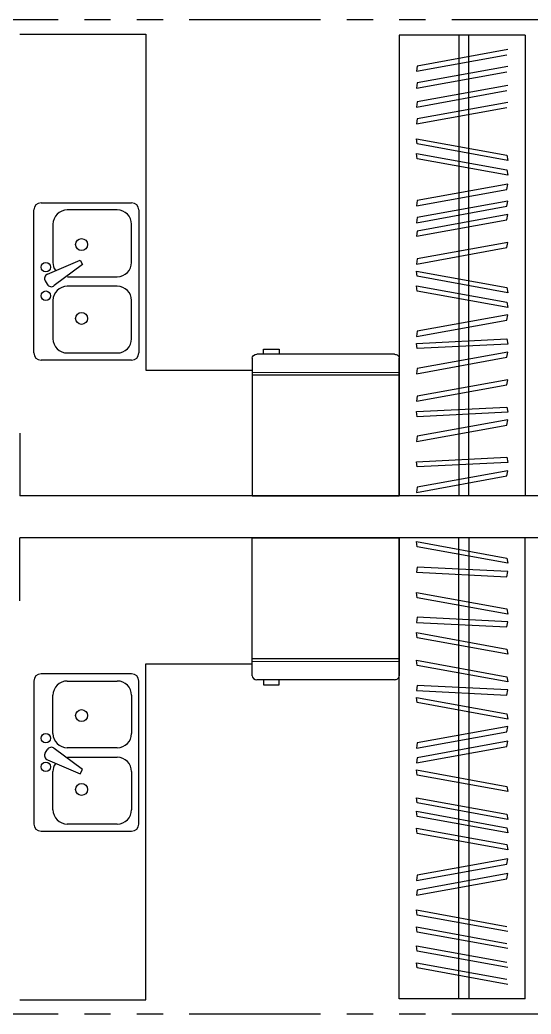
# Model space of a CAD drawing. Extents: x -41969 to 449372, y 65390 to 759577.
# Drawn here: x 342355 to 344790, y 728264 to 733000 of the extents above; entities that cross this region are included whole.
import ezdxf

# ---------------------------------------------------------------- set-up
doc = ezdxf.new("R2010")
doc.units = 0
doc.header["$LTSCALE"] = 1000
doc.header["$MEASUREMENT"] = 0
doc.linetypes.add('PHANTOM2', pattern=[1.25, 0.625, -0.125, 0.125, -0.125, 0.125, -0.125])
for name, color, linetype in [('WALL', 7, 'Continuous'), ('WIRE-照明', 120, 'Continuous'), ('装修家具', 8, 'Continuous')]:
    doc.layers.add(name, color=color, linetype=linetype)
doc.styles.add('DIM_FONT', font='SIMPLEX', dxfattribs={"width": 0.7, "bigfont": 'GBCBIG'})
doc.styles.get("Standard").update_dxf_attribs({"font": 'gbenor.shx', "bigfont": 'gbcbig.shx'})

# ---------------------------------------------------------------- blocks, each defined once
blk = doc.blocks.new('A$C65FF3140')
at = {"color": 8}
for p, q in [((5450, 12700.1), (6050, 12700.1)), ((6050, 12700.1), (6050, 11100)), ((7856.7, 12695), (7256.7, 12695)), ((7256.7, 12695), (7256.7, 10500)), ((7856.7, 12695), (7256.7, 12695)), ((7540.2, 12695), (7540.2, 10500)), ((7588.4, 10500), (7588.4, 12695)), ((7856.7, 12695), (7856.7, 10500)), ((7338.5, 12523.2), (7769.9, 12601.6)), ((7338.5, 12523.2), (7769.9, 12601.6)), ((7773.6, 12626.2), (7342.2, 12547.9)), ((7773.6, 12626.2), (7342.2, 12547.9)), ((7342.2, 12547.9), (7338.5, 12523.2)), ((7342.2, 12547.9), (7338.5, 12523.2)), ((7338.5, 12442.7), (7769.9, 12521)), ((7338.5, 12442.7), (7769.9, 12521)), ((7773.6, 12545.7), (7342.2, 12467.3)), ((7773.6, 12545.7), (7342.2, 12467.3)), ((7342.2, 12467.3), (7338.5, 12442.7)), ((7342.2, 12467.3), (7338.5, 12442.7)), ((7773.6, 12455.3), (7342.2, 12377)), ((7773.6, 12455.3), (7342.2, 12377)), ((7338.5, 12352.3), (7769.9, 12430.7)), ((7338.5, 12352.3), (7769.9, 12430.7)), ((7342.2, 12377), (7338.5, 12352.3)), ((7342.2, 12377), (7338.5, 12352.3)), ((7773.6, 12374.8), (7342.2, 12296.4)), ((7773.6, 12374.8), (7342.2, 12296.4)), ((7338.5, 12271.8), (7769.9, 12350.1)), ((7338.5, 12271.8), (7769.9, 12350.1)), ((7342.2, 12296.4), (7338.5, 12271.8)), ((7342.2, 12296.4), (7338.5, 12271.8)), ((7338.5, 12201.5), (7769.9, 12123.2)), ((7342.2, 12176.9), (7338.5, 12201.5)), ((7338.5, 12201.5), (7769.9, 12123.2)), ((7342.2, 12176.9), (7338.5, 12201.5)), ((7773.6, 12098.5), (7342.2, 12176.9)), ((7773.6, 12098.5), (7342.2, 12176.9)), ((7338.5, 12131.3), (7769.9, 12052.9)), ((7342.2, 12106.6), (7338.5, 12131.3)), ((7338.5, 12131.3), (7769.9, 12052.9)), ((7342.2, 12106.6), (7338.5, 12131.3)), ((7769.9, 12123.2), (7773.6, 12098.5)), ((7769.9, 12123.2), (7773.6, 12098.5)), ((7773.6, 12028.3), (7342.2, 12106.6)), ((7773.6, 12028.3), (7342.2, 12106.6)), ((7769.9, 12052.9), (7773.6, 12028.3)), ((7769.9, 12052.9), (7773.6, 12028.3)), ((7773.6, 11985.3), (7342.2, 11906.9)), ((7773.6, 11985.3), (7342.2, 11906.9)), ((7769.9, 11960.6), (7773.6, 11985.3)), ((7769.9, 11960.6), (7773.6, 11985.3)), ((7338.5, 11882.3), (7769.9, 11960.6)), ((7338.5, 11882.3), (7769.9, 11960.6)), ((7342.2, 11906.9), (7338.5, 11882.3)), ((7342.2, 11906.9), (7338.5, 11882.3)), ((7773.6, 11904.7), (7342.2, 11826.4)), ((7773.6, 11904.7), (7342.2, 11826.4)), ((7769.9, 11880.1), (7773.6, 11904.7)), ((7769.9, 11880.1), (7773.6, 11904.7)), ((7338.5, 11801.8), (7769.9, 11880.1)), ((7338.5, 11801.8), (7769.9, 11880.1)), ((7773.6, 11840.3), (7342.2, 11762)), ((7773.6, 11840.3), (7342.2, 11762)), ((7769.9, 11815.7), (7773.6, 11840.3)), ((7769.9, 11815.7), (7773.6, 11840.3)), ((7342.2, 11826.4), (7338.5, 11801.8)), ((7342.2, 11826.4), (7338.5, 11801.8)), ((7338.5, 11737.3), (7769.9, 11815.7)), ((7338.5, 11737.3), (7769.9, 11815.7)), ((7342.2, 11762), (7338.5, 11737.3)), ((7342.2, 11762), (7338.5, 11737.3)), ((7773.6, 11707.8), (7342.2, 11629.5)), ((7773.6, 11707.8), (7342.2, 11629.5)), ((7769.9, 11683.2), (7773.6, 11707.8)), ((7769.9, 11683.2), (7773.6, 11707.8)), ((7338.5, 11604.8), (7769.9, 11683.2)), ((7338.5, 11604.8), (7769.9, 11683.2)), ((7342.2, 11629.5), (7338.5, 11604.8)), ((7342.2, 11629.5), (7338.5, 11604.8)), ((7338.5, 11571.2), (7769.9, 11492.9)), ((7342.2, 11546.6), (7338.5, 11571.2)), ((7338.5, 11571.2), (7769.9, 11492.9)), ((7342.2, 11546.6), (7338.5, 11571.2)), ((7773.6, 11468.2), (7342.2, 11546.6)), ((7773.6, 11468.2), (7342.2, 11546.6)), ((7338.5, 11501), (7769.9, 11422.6)), ((7342.2, 11476.3), (7338.5, 11501)), ((7338.5, 11501), (7769.9, 11422.6)), ((7342.2, 11476.3), (7338.5, 11501)), ((7773.6, 11398), (7342.2, 11476.3)), ((7773.6, 11398), (7342.2, 11476.3)), ((7769.9, 11492.9), (7773.6, 11468.2)), ((7769.9, 11492.9), (7773.6, 11468.2)), ((7769.9, 11422.6), (7773.6, 11398)), ((7769.9, 11422.6), (7773.6, 11398)), ((7338.5, 11259.7), (7769.9, 11338)), ((7338.5, 11259.7), (7769.9, 11338)), ((7773.6, 11362.7), (7342.2, 11284.3)), ((7773.6, 11362.7), (7342.2, 11284.3)), ((7769.9, 11338), (7773.6, 11362.7)), ((7769.9, 11338), (7773.6, 11362.7)), ((7342.2, 11284.3), (7338.5, 11259.7)), ((7342.2, 11284.3), (7338.5, 11259.7)), ((7338.5, 11226.6), (7769.9, 11248.2)), ((7338.5, 11226.6), (7769.9, 11248.2)), ((7342.2, 11201.9), (7338.5, 11226.6)), ((7342.2, 11201.9), (7338.5, 11226.6)), ((7773.6, 11223.6), (7342.2, 11201.9)), ((7773.6, 11223.6), (7342.2, 11201.9)), ((7769.9, 11248.2), (7773.6, 11223.6)), ((7769.9, 11248.2), (7773.6, 11223.6)), ((6610.2, 11175), (6610.2, 11200)), ((6610.2, 11200), (6685.4, 11200)), ((6685.4, 11200), (6685.4, 11175)), ((7773.6, 11185.3), (7342.2, 11107)), ((7773.6, 11185.3), (7342.2, 11107)), ((7769.9, 11160.7), (7773.6, 11185.3)), ((7769.9, 11160.7), (7773.6, 11185.3)), ((6556.7, 11156.3), (6556.7, 10500)), ((7234.1, 11175), (6579.2, 11175)), ((7256.7, 10500), (7256.7, 11156.3)), ((7338.5, 11082.3), (7769.9, 11160.7)), ((7338.5, 11082.3), (7769.9, 11160.7)), ((6050, 11100), (6556.7, 11100)), ((7342.2, 11107), (7338.5, 11082.3)), ((7342.2, 11107), (7338.5, 11082.3)), ((7256.7, 11075), (6556.7, 11075)), ((7773.6, 11053.9), (7342.2, 10975.5)), ((7773.6, 11053.9), (7342.2, 10975.5)), ((7769.9, 11029.2), (7773.6, 11053.9)), ((7769.9, 11029.2), (7773.6, 11053.9)), ((7338.5, 10950.9), (7769.9, 11029.2)), ((7338.5, 10950.9), (7769.9, 11029.2)), ((7342.2, 10975.5), (7338.5, 10950.9)), ((7342.2, 10975.5), (7338.5, 10950.9)), ((7338.5, 10901.8), (7769.9, 10923.5)), ((7338.5, 10901.8), (7769.9, 10923.5)), ((7342.2, 10877.2), (7338.5, 10901.8)), ((7342.2, 10877.2), (7338.5, 10901.8)), ((7773.6, 10898.8), (7342.2, 10877.2)), ((7773.6, 10898.8), (7342.2, 10877.2)), ((7769.9, 10923.5), (7773.6, 10898.8)), ((7769.9, 10923.5), (7773.6, 10898.8)), ((7773.6, 10862.7), (7342.2, 10784.3)), ((7773.6, 10862.7), (7342.2, 10784.3)), ((7769.9, 10838), (7773.6, 10862.7)), ((7769.9, 10838), (7773.6, 10862.7)), ((7338.5, 10759.7), (7769.9, 10838)), ((7338.5, 10759.7), (7769.9, 10838)), ((7342.2, 10784.3), (7338.5, 10759.7)), ((7342.2, 10784.3), (7338.5, 10759.7)), ((7338.5, 10662.8), (7769.9, 10684.5)), ((7338.5, 10662.8), (7769.9, 10684.5)), ((7342.2, 10638.2), (7338.5, 10662.8)), ((7342.2, 10638.2), (7338.5, 10662.8)), ((7773.6, 10659.8), (7342.2, 10638.2)), ((7773.6, 10659.8), (7342.2, 10638.2)), ((7769.9, 10684.5), (7773.6, 10659.8)), ((7769.9, 10684.5), (7773.6, 10659.8)), ((7773.6, 10619.9), (7342.2, 10541.6)), ((7769.9, 10595.3), (7773.6, 10619.9)), ((7769.9, 10595.3), (7773.6, 10619.9)), ((7338.5, 10516.9), (7769.9, 10595.3)), ((7342.2, 10541.6), (7338.5, 10516.9)), ((6556.7, 10500), (7256.7, 10500)), ((6556.7, 10300), (7256.7, 10300)), ((6556.7, 9643.7), (6556.7, 10300)), ((7256.7, 8104.9), (7256.7, 10300)), ((7256.7, 10300), (7256.7, 9643.7)), ((7338.5, 10283.1), (7769.9, 10204.7)), ((7342.2, 10258.4), (7338.5, 10283.1)), ((7540.2, 8104.9), (7540.2, 10300)), ((7588.4, 10300), (7588.4, 8104.9)), ((7856.7, 8104.9), (7856.7, 10300)), ((7773.6, 10180.1), (7342.2, 10258.4)), ((7769.9, 10204.7), (7773.6, 10180.1)), ((7769.9, 10204.7), (7773.6, 10180.1)), ((7342.2, 10161.8), (7338.5, 10137.2)), ((7342.2, 10161.8), (7338.5, 10137.2)), ((7338.5, 10137.2), (7769.9, 10115.5)), ((7338.5, 10137.2), (7769.9, 10115.5)), ((7773.6, 10140.1), (7342.2, 10161.8)), ((7773.6, 10140.1), (7342.2, 10161.8)), ((7769.9, 10115.5), (7773.6, 10140.1)), ((7769.9, 10115.5), (7773.6, 10140.1)), ((7338.5, 10040.3), (7769.9, 9962)), ((7342.2, 10015.7), (7338.5, 10040.3)), ((7338.5, 10040.3), (7769.9, 9962)), ((7342.2, 10015.7), (7338.5, 10040.3)), ((7773.6, 9937.3), (7342.2, 10015.7)), ((7773.6, 9937.3), (7342.2, 10015.7)), ((7769.9, 9962), (7773.6, 9937.3)), ((7769.9, 9962), (7773.6, 9937.3)), ((7342.2, 9922.8), (7338.5, 9898.2)), ((7342.2, 9922.8), (7338.5, 9898.2)), ((7338.5, 9898.2), (7769.9, 9876.5)), ((7338.5, 9898.2), (7769.9, 9876.5)), ((7773.6, 9901.2), (7342.2, 9922.8)), ((7773.6, 9901.2), (7342.2, 9922.8)), ((7769.9, 9876.5), (7773.6, 9901.2)), ((7769.9, 9876.5), (7773.6, 9901.2)), ((7338.5, 9849.1), (7769.9, 9770.8)), ((7342.2, 9824.5), (7338.5, 9849.1)), ((7338.5, 9849.1), (7769.9, 9770.8)), ((7342.2, 9824.5), (7338.5, 9849.1)), ((7773.6, 9746.1), (7342.2, 9824.5)), ((7773.6, 9746.1), (7342.2, 9824.5)), ((7769.9, 9770.8), (7773.6, 9746.1)), ((7769.9, 9770.8), (7773.6, 9746.1)), ((7256.7, 9725), (6556.7, 9725)), ((7338.5, 9717.7), (7769.9, 9639.3)), ((7342.2, 9693), (7338.5, 9717.7)), ((7338.5, 9717.7), (7769.9, 9639.3)), ((7342.2, 9693), (7338.5, 9717.7)), ((6050, 8099.9), (6050, 9700)), ((6050, 9700), (6556.7, 9700)), ((7773.6, 9614.7), (7342.2, 9693)), ((7773.6, 9614.7), (7342.2, 9693)), ((7234.1, 9625), (6579.2, 9625)), ((6610.2, 9625), (6610.2, 9600)), ((6685.4, 9600), (6685.4, 9625)), ((7769.9, 9639.3), (7773.6, 9614.7)), ((7769.9, 9639.3), (7773.6, 9614.7)), ((6610.2, 9600), (6685.4, 9600)), ((7342.2, 9598.1), (7338.5, 9573.4)), ((7342.2, 9598.1), (7338.5, 9573.4)), ((7338.5, 9573.4), (7769.9, 9551.8)), ((7338.5, 9573.4), (7769.9, 9551.8)), ((7773.6, 9576.4), (7342.2, 9598.1)), ((7773.6, 9576.4), (7342.2, 9598.1)), ((7769.9, 9551.8), (7773.6, 9576.4)), ((7769.9, 9551.8), (7773.6, 9576.4)), ((7338.5, 9540.3), (7769.9, 9462)), ((7342.2, 9515.7), (7338.5, 9540.3)), ((7338.5, 9540.3), (7769.9, 9462)), ((7342.2, 9515.7), (7338.5, 9540.3)), ((7773.6, 9437.3), (7342.2, 9515.7)), ((7773.6, 9437.3), (7342.2, 9515.7)), ((7769.9, 9462), (7773.6, 9437.3)), ((7769.9, 9462), (7773.6, 9437.3)), ((7338.5, 9299), (7769.9, 9377.4)), ((7338.5, 9299), (7769.9, 9377.4)), ((7773.6, 9402), (7342.2, 9323.7)), ((7773.6, 9402), (7342.2, 9323.7)), ((7769.9, 9377.4), (7773.6, 9402)), ((7769.9, 9377.4), (7773.6, 9402)), ((7773.6, 9331.8), (7342.2, 9253.4)), ((7773.6, 9331.8), (7342.2, 9253.4)), ((7769.9, 9307.1), (7773.6, 9331.8)), ((7769.9, 9307.1), (7773.6, 9331.8)), ((7342.2, 9323.7), (7338.5, 9299)), ((7342.2, 9323.7), (7338.5, 9299)), ((7338.5, 9228.8), (7769.9, 9307.1)), ((7338.5, 9228.8), (7769.9, 9307.1)), ((7342.2, 9253.4), (7338.5, 9228.8)), ((7342.2, 9253.4), (7338.5, 9228.8)), ((7338.5, 9195.2), (7769.9, 9116.8)), ((7342.2, 9170.5), (7338.5, 9195.2)), ((7338.5, 9195.2), (7769.9, 9116.8)), ((7342.2, 9170.5), (7338.5, 9195.2)), ((7773.6, 9092.2), (7342.2, 9170.5)), ((7773.6, 9092.2), (7342.2, 9170.5)), ((7769.9, 9116.8), (7773.6, 9092.2)), ((7769.9, 9116.8), (7773.6, 9092.2)), ((7338.5, 9062.7), (7769.9, 8984.3)), ((7342.2, 9038), (7338.5, 9062.7)), ((7338.5, 9062.7), (7769.9, 8984.3)), ((7342.2, 9038), (7338.5, 9062.7)), ((7338.5, 8998.2), (7769.9, 8919.9)), ((7342.2, 8973.6), (7338.5, 8998.2)), ((7338.5, 8998.2), (7769.9, 8919.9)), ((7342.2, 8973.6), (7338.5, 8998.2)), ((7773.6, 8959.7), (7342.2, 9038)), ((7773.6, 8959.7), (7342.2, 9038)), ((7773.6, 8895.2), (7342.2, 8973.6)), ((7773.6, 8895.2), (7342.2, 8973.6)), ((7769.9, 8984.3), (7773.6, 8959.7)), ((7769.9, 8984.3), (7773.6, 8959.7)), ((7338.5, 8917.7), (7769.9, 8839.4)), ((7342.2, 8893.1), (7338.5, 8917.7)), ((7338.5, 8917.7), (7769.9, 8839.4)), ((7342.2, 8893.1), (7338.5, 8917.7)), ((7769.9, 8919.9), (7773.6, 8895.2)), ((7769.9, 8919.9), (7773.6, 8895.2)), ((7773.6, 8814.7), (7342.2, 8893.1)), ((7773.6, 8814.7), (7342.2, 8893.1)), ((7769.9, 8839.4), (7773.6, 8814.7)), ((7769.9, 8839.4), (7773.6, 8814.7)), ((7773.6, 8771.7), (7342.2, 8693.4)), ((7773.6, 8771.7), (7342.2, 8693.4)), ((7769.9, 8747.1), (7773.6, 8771.7)), ((7769.9, 8747.1), (7773.6, 8771.7)), ((7338.5, 8668.7), (7769.9, 8747.1)), ((7338.5, 8668.7), (7769.9, 8747.1)), ((7342.2, 8693.4), (7338.5, 8668.7)), ((7342.2, 8693.4), (7338.5, 8668.7)), ((7338.5, 8598.5), (7769.9, 8676.8)), ((7338.5, 8598.5), (7769.9, 8676.8)), ((7773.6, 8701.5), (7342.2, 8623.1)), ((7773.6, 8701.5), (7342.2, 8623.1)), ((7769.9, 8676.8), (7773.6, 8701.5)), ((7769.9, 8676.8), (7773.6, 8701.5)), ((7342.2, 8623.1), (7338.5, 8598.5)), ((7342.2, 8623.1), (7338.5, 8598.5)), ((7338.5, 8528.2), (7769.9, 8449.9)), ((7342.2, 8503.6), (7338.5, 8528.2)), ((7338.5, 8528.2), (7769.9, 8449.9)), ((7342.2, 8503.6), (7338.5, 8528.2)), ((7773.6, 8425.2), (7342.2, 8503.6)), ((7773.6, 8425.2), (7342.2, 8503.6)), ((7338.5, 8447.7), (7769.9, 8369.3)), ((7342.2, 8423), (7338.5, 8447.7)), ((7338.5, 8447.7), (7769.9, 8369.3)), ((7342.2, 8423), (7338.5, 8447.7)), ((7773.6, 8344.7), (7342.2, 8423)), ((7773.6, 8344.7), (7342.2, 8423)), ((7338.5, 8357.3), (7769.9, 8279)), ((7342.2, 8332.7), (7338.5, 8357.3)), ((7338.5, 8357.3), (7769.9, 8279)), ((7342.2, 8332.7), (7338.5, 8357.3)), ((7773.6, 8254.3), (7342.2, 8332.7)), ((7773.6, 8254.3), (7342.2, 8332.7)), ((7338.5, 8276.8), (7769.9, 8198.4)), ((7342.2, 8252.1), (7338.5, 8276.8)), ((7338.5, 8276.8), (7769.9, 8198.4)), ((7342.2, 8252.1), (7338.5, 8276.8)), ((7773.6, 8173.8), (7342.2, 8252.1)), ((7773.6, 8173.8), (7342.2, 8252.1)), ((5450, 8099.9), (6050, 8099.9)), ((7856.7, 8104.9), (7256.7, 8104.9)), ((7856.7, 8104.9), (7256.7, 8104.9))]:
    blk.add_line(p, q, dxfattribs=at)
at = {"color": 8, "linetype": 'ByBlock'}
for p, q in [((5550.8, 11896.5), (5982.2, 11896.5)), ((5516.7, 11181.2), (5516.7, 11862.4)), ((5914.1, 11862.4), (5675.7, 11862.4)), ((6016.3, 11862.4), (6016.3, 11181.2)), ((5607.5, 11794.3), (5607.5, 11612.6)), ((5982.2, 11612.6), (5982.2, 11794.3)), ((5582.1, 11556.7), (5736.5, 11622.5)), ((5747.8, 11602.8), (5613.7, 11502)), ((5736.5, 11622.5), (5747.8, 11602.8)), ((5570.4, 11524.1), (5579.6, 11508.2)), ((5676.5, 11544.5), (5914.1, 11544.5)), ((5914.1, 11499.1), (5675.7, 11499.1)), ((5607.5, 11431), (5607.5, 11249.3)), ((5982.2, 11249.3), (5982.2, 11431)), ((5675.7, 11181.2), (5914.1, 11181.2)), ((5982.2, 11147.1), (5550.8, 11147.1)), ((5516.7, 9618.8), (5516.7, 8937.6)), ((5982.2, 9652.9), (5550.8, 9652.9)), ((5675.7, 9618.8), (5914.1, 9618.8)), ((6016.3, 8937.6), (6016.3, 9618.8)), ((5607.5, 9369), (5607.5, 9550.7)), ((5982.2, 9550.7), (5982.2, 9369)), ((5570.4, 9275.9), (5579.6, 9291.8)), ((5747.8, 9197.2), (5613.7, 9298)), ((5914.1, 9300.9), (5675.7, 9300.9)), ((5582.1, 9243.3), (5736.5, 9177.5)), ((5676.5, 9255.5), (5914.1, 9255.5)), ((5607.5, 9005.7), (5607.5, 9187.3)), ((5736.5, 9177.5), (5747.8, 9197.2)), ((5982.2, 9187.3), (5982.2, 9005.7)), ((5550.8, 8903.5), (5982.2, 8903.5)), ((5914.1, 8937.6), (5675.7, 8937.6))]:
    blk.add_line(p, q, dxfattribs=at)
at = {"color": 8, "lineweight": 13}
for p, q in [((7256.7, 11087.5), (6556.7, 11087.5)), ((7256.7, 9712.5), (6556.7, 9712.5))]:
    blk.add_line(p, q, dxfattribs=at)
at = {"color": 8, "linetype": 'ByBlock'}
for centre, radius in [((5743.8, 11697.8), 28.4), ((5573.5, 11589.9), 22.7), ((5573.5, 11453.7), 22.7), ((5743.8, 11345.8), 28.4), ((5743.8, 9454.2), 28.4), ((5573.5, 9346.3), 22.7), ((5573.5, 9210.1), 22.7), ((5743.8, 9102.2), 28.4)]:
    blk.add_circle(centre, radius, dxfattribs=at)
for centre, radius, start, end in [((5550.8, 11862.4), 34.1, 90, 180), ((5982.2, 11862.4), 34.1, 0, 90), ((5675.7, 11794.3), 68.1, 90, 180), ((5914.1, 11794.3), 68.1, 0, 90), ((5675.7, 11612.6), 68.1, 180, 213.393), ((5914.1, 11612.6), 68.1, 270, 0), ((5590.1, 11535.4), 22.7, 110.5377, 210), ((5599.2, 11519.6), 22.7, 210, 309.4623), ((5675.7, 11431), 68.1, 90, 180), ((5914.1, 11431), 68.1, 0, 90), ((5675.7, 11249.3), 68.1, 180, 270), ((5914.1, 11249.3), 68.1, 270, 0), ((5550.8, 11181.2), 34.1, 180, 270), ((5982.2, 11181.2), 34.1, 270, 0), ((5550.8, 9618.8), 34.1, 90, 180), ((5675.7, 9550.7), 68.1, 90, 180), ((5914.1, 9550.7), 68.1, 360, 90), ((5982.2, 9618.8), 34.1, 360, 90), ((5675.7, 9369), 68.1, 180, 270), ((5914.1, 9369), 68.1, 270, 360), ((5599.2, 9280.4), 22.7, 50.5377, 150), ((5590.1, 9264.6), 22.7, 150, 249.4623), ((5914.1, 9187.3), 68.1, 360, 90), ((5675.7, 9187.3), 68.1, 146.607, 180), ((5675.7, 9005.7), 68.1, 180, 270), ((5914.1, 9005.7), 68.1, 270, 360), ((5550.8, 8937.6), 34.1, 180, 270), ((5982.2, 8937.6), 34.1, 270, 360)]:
    blk.add_arc(centre, radius, start, end, dxfattribs=at)
at = {"color": 8, "extrusion": (0, 0, -1)}
for centre, start_param, end_param in [((6579.2, 11156.3), 0, 1.570796), ((7234.1, 11156.3), 1.570796, 3.141593)]:
    blk.add_ellipse(centre, major_axis=(-22.6, 0), ratio=0.830219, start_param=start_param, end_param=end_param, dxfattribs=at)
at = {"color": 8}
for centre, major_axis, start_param, end_param in [((6579.2, 9643.7), (22.6, 0), 3.141593, 4.712389), ((7234.1, 9643.7), (-22.6, 0), 1.570796, 3.141593)]:
    blk.add_ellipse(centre, major_axis=major_axis, ratio=0.830219, start_param=start_param, end_param=end_param, dxfattribs=at)
at = {"color": 8, "ltscale": 1e-06, "style": 'DIM_FONT', "text_generation_flag": 4, "width": 0.8, "flags": 9}
for tag, p, rotation in [('YSIZE', (7913.6, 18100), 270), ('XSIZE', (7913.6, 18100), 270), ('YSIZE', (5350, 12479.8), 270.0001), ('XSIZE', (5350, 12479.8), 270.0001), ('YSIZE', (7913.6, 10300), 270), ('XSIZE', (7913.6, 10300), 270), ('YSIZE', (5350, 4679.8), 270.0001), ('XSIZE', (5350, 4679.8), 270.0001), ('YSIZE', (-4020.2, -3750), 180.0001), ('XSIZE', (-4020.2, -3750), 180.0001), ('YSIZE', (3779.8, -3750), 180.0001), ('XSIZE', (3779.8, -3750), 180.0001), ('YSIZE', (12500, -4413.7), 270.0001), ('XSIZE', (12500, -4413.7), 270.0001), ('XSIZE', (12451, -6050.4), 180), ('YSIZE', (12451, -6050.4), 180), ('YSIZE', (10569.5, -6235.4), 180), ('XSIZE', (10569.5, -6235.4), 180), ('XSIZE', (-6200, -6313.6), 180), ('YSIZE', (-6200, -6313.6), 180), ('XSIZE', (1600, -6313.6), 180), ('YSIZE', (1600, -6313.6), 180)]:
    blk.add_attdef(tag, p, '', height=0.5, rotation=rotation, dxfattribs=at)
at = {"color": 8, "style": 'DIM_FONT', "oblique": 0, "width": 0.8, "flags": 9}
for tag, p, rotation in [('YSIZE', (5516.7, 17078.2), 360), ('XSIZE', (5516.7, 17078.2), 360), ('YSIZE', (5516.7, 9278.2), 360), ('XSIZE', (5516.7, 9278.2), 360), ('YSIZE', (-7221.8, -3916.7), 270), ('XSIZE', (-7221.8, -3916.7), 270), ('YSIZE', (578.2, -3916.7), 270), ('XSIZE', (578.2, -3916.7), 270)]:
    blk.add_attdef(tag, p, '', height=0.413, rotation=rotation, dxfattribs=at)
at = {"color": 8, "ltscale": 1e-06, "style": 'DIM_FONT', "width": 0.8, "flags": 9}
for tag, p, rotation in [('YSIZE', (5350, 16101), 89.9999), ('XSIZE', (5350, 16101), 89.9999), ('XSIZE', (7913.6, 10500), 90), ('YSIZE', (7913.6, 10500), 90), ('YSIZE', (7913.6, 2700.1), 90), ('XSIZE', (7913.6, 2700.1), 90), ('YSIZE', (-16900, -4413.7), 269.9999), ('XSIZE', (-16900, -4413.7), 269.9999)]:
    blk.add_attdef(tag, p, '', height=0.5, rotation=rotation, dxfattribs=at)
at = {"color": 8, "style": 'DIM_FONT', "text_generation_flag": 4, "width": 0.8, "flags": 9}
for tag, p, rotation in [('YSIZE', (5516.7, 11521.8), 0), ('XSIZE', (5516.7, 11521.8), 0), ('YSIZE', (5516.7, 3721.8), 0), ('XSIZE', (5516.7, 3721.8), 0), ('YSIZE', (9342.9, -1535.9), 180), ('XSIZE', (9342.9, -1535.9), 180), ('YSIZE', (-4978.2, -3916.7), 270), ('XSIZE', (-4978.2, -3916.7), 270), ('YSIZE', (2821.8, -3916.7), 270), ('XSIZE', (2821.8, -3916.7), 270)]:
    blk.add_attdef(tag, p, '', height=0.413, rotation=rotation, dxfattribs=at)
at = {"color": 8, "ltscale": 1e-06, "style": 'DIM_FONT', "oblique": 0, "width": 0.8, "flags": 9}
for tag, p, rotation in [('YSIZE', (5350, 8320.2), 89.9999), ('XSIZE', (5350, 8320.2), 89.9999), ('YSIZE', (-8179.8, -3750), 359.9999), ('XSIZE', (-8179.8, -3750), 359.9999), ('YSIZE', (-379.8, -3750), 359.9999), ('XSIZE', (-379.8, -3750), 359.9999)]:
    blk.add_attdef(tag, p, '', height=0.5, rotation=rotation, dxfattribs=at)
at = {"color": 8, "text_generation_flag": 4, "flags": 9}
for tag, p, height, width in [('YSIZE', (-14000.3, -1399.1), 0.666, 0.834261), ('XSIZE', (-14000.3, -1399.1), 0.666, 0.834261), ('YSIZE', (-10846.1, -3267.1), 0.5, 0.8), ('XSIZE', (-10846.1, -3267.1), 0.5, 0.8)]:
    blk.add_attdef(tag, p, '', height=height, rotation=180, dxfattribs=dict(at, width=width))
at = {"color": 8, "flags": 9}
for tag, p, height, width in [('YSIZE', (9600.3, -1399.1), 0.666, 0.834261), ('XSIZE', (9600.3, -1399.1), 0.666, 0.834261), ('YSIZE', (6446.1, -3267.1), 0.5, 0.8), ('XSIZE', (6446.1, -3267.1), 0.5, 0.8)]:
    blk.add_attdef(tag, p, '', height=height, dxfattribs=dict(at, width=width))
at = {"color": 8, "style": 'DIM_FONT', "width": 0.8, "flags": 9}
for tag in ['YSIZE', 'XSIZE']:
    blk.add_attdef(tag, (-13742.9, -1535.9), '', height=0.413, dxfattribs=at)
at = {"color": 8, "flags": 9}
for tag, p in [('YSIZE', (5880.4, -5584.1)), ('XSIZE', (5880.4, -5584.1)), ('YSIZE', (5880.4, -5584.1)), ('XSIZE', (5880.4, -5584.1)), ('YSIZE', (9400, -8940.7)), ('XSIZE', (9400, -8940.7))]:
    blk.add_attdef(tag, p, '', height=0.5, dxfattribs=at)
at = {"color": 8, "ltscale": 1e-06, "style": 'DIM_FONT', "width": 0.8, "flags": 9}
for tag, p in [('YSIZE', (-16900, -6050.4)), ('XSIZE', (-16900, -6050.4)), ('YSIZE', (-14969.5, -6235.4)), ('XSIZE', (-14969.5, -6235.4)), ('YSIZE', (-6000, -6313.6)), ('XSIZE', (-6000, -6313.6)), ('YSIZE', (1800, -6313.6)), ('XSIZE', (1800, -6313.6))]:
    blk.add_attdef(tag, p, '', height=0.5, dxfattribs=at)
at = {"color": 8, "text_generation_flag": 4, "flags": 9}
for tag, p in [('YSIZE', (-10280.4, -6139.1)), ('XSIZE', (-10280.4, -6139.1)), ('YSIZE', (-13800, -9000.4)), ('XSIZE', (-13800, -9000.4))]:
    blk.add_attdef(tag, p, '', height=0.5, rotation=180, dxfattribs=at)

msp = doc.modelspace()

# ---------------------------------------------------------------- linework, layer by layer
at = {"layer": 'WALL'}
for p, q in [((342355.2, 731032.2), (342355.2, 730732.2)), ((348005.2, 730732.2), (342355.2, 730732.2)), ((348005.2, 730532.2), (342355.2, 730532.2)), ((342355.2, 730232.2), (342355.2, 730532.2))]:
    msp.add_line(p, q, dxfattribs=at)
at = {"layer": 'WIRE-照明', "linetype": 'PHANTOM2'}
for p, q in [((347537.3, 732999.9), (341952.8, 732999.9)), ((347537.3, 728264.5), (341909.8, 728264.5))]:
    msp.add_line(p, q, dxfattribs=at)

# ---------------------------------------------------------------- block references
at = {"layer": '装修家具'}
msp.add_blockref('A$C65FF3140', (336905.2, 720232.2), dxfattribs=at)

doc.saveas('drawing.dxf')
